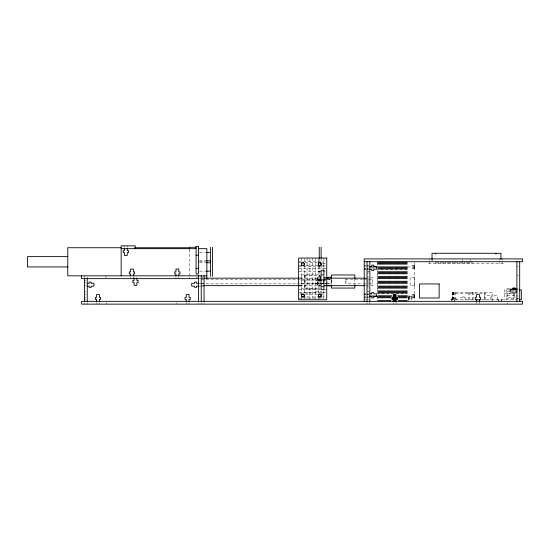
<?xml version="1.0" encoding="UTF-8"?>
<svg xmlns="http://www.w3.org/2000/svg" width="550" height="550" viewBox="0 0 550 550"><rect width="100%" height="100%" fill="white"/><g stroke="black" fill="none" stroke-linecap="round" stroke-linejoin="round"><path stroke-width="0.41" stroke-dasharray="2.75 2.06" d="M321.035 285.264L320.781 277.269L321.124 277.771M317.714 277.269L317.714 285.787L317.377 277.771L317.714 277.255L321.124 277.269M327.339 277.269L324.273 277.269L324.019 277.771L324.019 285.264M331.086 283.759L331.086 279.51M367.964 286.199L367.964 276.836M414.789 286.199L414.789 276.836M323.929 277.771L324.273 277.269M362.636 279.18L345.95 279.18L345.482 279.647L345.482 283.394L345.95 283.862L362.636 283.862M414.789 268.874L414.322 268.407L414.322 265.595L414.789 265.127M414.789 297.907L414.322 297.44L414.322 294.635L414.789 294.161M317.377 284.096L317.377 278.946M323.929 284.096L323.929 278.946M414.205 268.228L414.294 268.18A1.155 1.155 0 0 0 414.638 267.809L414.789 267.197L414.205 267.197M413.641 268.407L414.205 268.256L414.205 265.746M413.641 297.44L414.294 297.213A1.155 1.155 0 0 0 414.638 296.842L414.789 296.237L414.205 296.237M199.506 252.416L205.48 252.416M199.506 260.844L205.48 260.844M298.643 261.525L323.929 261.525M199.506 261.786L205.48 261.786M199.506 262.721L205.48 262.721M298.643 262.742L300.754 262.742M322.527 262.742L323.929 262.742M322.527 263.209L326.741 263.209M503.298 263.306L428.374 263.306L428.374 261.711M364.217 265.127L365.619 265.127M367.022 265.127L368.431 265.127M364.217 265.196L365.619 265.196M367.022 265.196L368.431 265.196M298.643 265.547L300.754 265.547M322.527 265.547L323.929 265.547M414.322 265.595L411.984 265.595L411.984 268.407L414.322 268.407M322.527 266.021L326.741 266.021M364.217 266.393L365.619 266.441M367.022 266.393L368.431 266.441M516.883 266.393L518.286 266.393M298.643 266.771L323.929 266.771M414.205 266.805L414.789 266.805L414.672 266.269A1.155 1.155 0 0 0 414.294 265.822L413.641 265.595M407.296 267.004L414.789 267.004M372.549 268.407L374.048 268.407M298.643 268.806L326.741 268.806M364.217 268.812L365.619 268.812M367.022 268.812L368.431 268.812M364.217 268.874L365.619 268.874M367.022 268.874L368.431 268.874M364.217 269.156L365.619 269.156M367.022 269.156L368.431 269.156M364.217 269.204L365.619 269.204M367.022 269.204L368.431 269.204M407.296 269.809L377.328 269.809L377.328 293.226L407.296 293.226M199.506 271.15L205.48 271.15M318.312 271.178L321.124 271.178M367.73 271.219L369.834 271.219M298.643 271.618L321.124 271.618M322.527 271.618L326.741 271.618M301.455 274.89L321.124 274.89L321.124 286.632M304.501 275.22L319.859 275.22M516.883 275.756L518.286 275.756M301.455 276.299L301.455 287.533M321.124 276.299L319.248 276.299L319.248 265.54M323.929 276.299L323.84 285.326M196.089 277.234L197.649 277.234M370.418 277.303L372.646 277.303L372.646 285.732L370.418 285.732M414.556 277.303L410.107 277.303L410.107 285.732L414.556 285.732M300.046 277.984L301.544 277.984M323.84 277.984L326.741 277.984M201.238 278.169L202.957 278.169M300.025 278.169L325.793 278.169M364.918 278.169L367.022 278.169M198.426 278.644L202.641 278.644M364.918 278.712L367.022 278.712M315.501 279.084L318.312 279.084M201.238 279.18L326.288 279.18M327.14 279.18L330.571 279.18M363.467 279.18L368.473 279.18M369.311 279.18L372.646 279.18M317.714 279.283L320.781 279.283M324.273 279.283L327.339 279.283M328.783 279.283L330.316 279.283M317.714 279.51L320.781 279.51M324.273 279.51L325.806 279.51M328.783 279.51L330.316 279.51M318.312 279.902L321.124 279.902M301.455 280.101L323.929 280.101M84.425 280.514L85.828 280.514M315.501 280.514L318.312 280.514M318.312 280.548L326.741 280.548M318.312 280.796L321.124 280.796M84.425 282.576L85.828 282.576M199.134 283.326L201.238 283.326M201.939 283.326L204.05 283.326M315.501 283.326L326.741 283.353M317.714 283.532L321.124 283.532M324.273 283.532L327.339 283.532M327.766 282.521L328.02 283.532L331.086 283.532M301.455 283.738L323.929 283.738M201.238 283.862L331.423 283.862M363.467 283.862L368.473 283.862M369.311 283.862L372.646 283.862M315.501 283.958L318.312 283.958M84.425 285.388L85.828 285.388M201.238 285.663L202.957 285.663M300.025 285.663L320.636 285.663M324.074 285.663L325.793 285.663M364.918 285.663L367.022 285.663M298.643 285.697L301.455 285.697M317.714 285.773L320.781 285.773M324.273 285.773L327.339 285.773M298.643 285.849L301.544 285.849M323.929 285.849L326.741 285.849M199.134 286.137L201.238 286.137M201.939 286.137L204.05 286.137M509.506 288.496L506.11 288.496L506.158 299.736M516.883 288.496L518.286 288.496M304.501 288.613L319.859 288.613M301.455 288.942L321.124 288.942M298.643 289.41L321.124 289.41L321.124 294.126M323.929 289.458L326.741 289.458M509.527 289.905L504.233 289.905L504.233 299.736M315.501 291.287L321.124 291.314M509.644 291.541L507.231 291.541L507.231 297.626L515.274 297.626M367.73 291.823L369.834 291.823M84.425 291.961L85.828 291.961M298.643 292.222L326.741 292.174M300.046 292.909L301.455 292.909M304.267 292.909L318.312 292.909M321.826 292.909L323.929 292.909M504.233 293.178L513.604 293.178L513.604 299.736M507.231 293.652L512.359 293.652M364.217 293.837L365.619 293.837M367.022 293.837L368.431 293.837M300.046 294.126L301.455 294.126L301.455 266.393M321.826 294.126L323.929 294.126M364.217 294.161L365.619 294.161M367.022 294.161L368.431 294.161M364.217 294.229L365.619 294.229M367.022 294.229L368.431 294.229M84.425 294.587L85.828 294.587M364.217 294.587L365.619 294.587M367.022 294.587L368.431 294.587M414.322 294.635L411.984 294.635L411.984 300.548M507.231 295.522L514.071 295.522L514.071 294.339M414.205 295.838L414.789 295.838L414.638 295.233A1.155 1.155 0 0 0 414.294 294.855L413.641 294.635M516.072 295.989L518.437 295.989M407.296 296.038L414.789 296.038M364.217 296.643L365.619 296.643M367.022 296.643L368.431 296.643M411.984 296.643L408.237 296.643L408.237 300.548M322.527 296.938L323.929 296.938M84.425 297.392L85.828 297.392M364.217 297.392L365.619 297.392M367.022 297.392L368.431 297.392M411.984 297.44L414.322 297.44M364.217 297.846L365.619 297.907M367.022 297.907L368.431 297.846M298.643 298.155L323.929 298.155M516.202 298.334L518.767 298.334M506.11 298.519L515.446 298.519M516.883 298.519L518.286 298.519M84.425 299.454L85.828 299.454M364.217 299.454L365.619 299.454M367.022 299.454L368.431 299.454M450.759 299.736L474.657 299.736M481.525 299.736L518.169 299.736M514.491 294.037L514.491 298.334M513.604 290.819L513.604 291.486M507.513 302.734L507.513 304.136M502.363 258.899L502.363 260.308M502.226 261.711L502.226 263.306M501.717 299.736L501.717 301.331M501.153 299.736L501.153 301.331M499.696 261.711L499.696 263.306M499.551 258.899L499.551 260.308M498.891 299.736L498.891 301.331M498.328 299.736L498.328 301.331M497.303 299.736L497.303 295.522L491.686 295.522L491.686 299.736M492.621 301.331L492.621 292.243L452.629 292.243L452.629 299.736M490.284 299.736L490.284 295.522L484.66 295.522L484.66 299.736M485.506 299.736L485.506 293.459L452.258 293.459L452.258 299.736M484.192 292.243L484.192 299.736M479.414 301.331L479.414 303.435M476.609 301.331L476.609 303.435M473.144 292.243L473.144 301.331M472.203 292.243L472.203 301.331M472.113 261.711L472.113 263.306M471.171 261.711L471.171 263.306M470.332 259.6L470.332 261.711M469.734 261.711L469.734 263.306M469.397 292.243L469.397 299.736M468.793 261.711L468.793 263.306M468.456 292.243L468.456 299.736M467.356 261.711L467.356 263.306M466.414 261.711L466.414 263.306M465.74 299.736L465.74 297.866L460.123 297.866L460.123 299.736M464.977 261.711L464.977 263.306M464.337 297.866L464.337 296.924L461.526 296.924L461.526 297.866M464.035 261.711L464.035 263.306M462.653 259.6L462.653 261.711M462.598 261.711L462.598 263.306M461.656 261.711L461.656 263.306M460.219 261.711L460.219 263.306M459.277 261.711L459.277 263.306M457.841 261.711L457.841 263.306M456.899 261.711L456.899 263.306M456.376 299.736L456.376 298.801L451.694 298.801L451.688 301.331M455.462 261.711L455.462 263.306M455.441 292.243L455.441 299.736M454.795 299.736L454.795 301.331M454.74 292.243L454.74 298.801M454.52 261.711L454.52 263.306M454.513 299.736L454.513 301.331M453.661 292.243L453.661 299.736M453.331 292.243L453.331 298.801M453.076 261.711L453.076 263.306M452.98 292.243L452.98 298.801M452.726 292.243L452.726 301.331M452.141 261.711L452.141 263.306M451.962 299.736L451.962 301.331M450.697 261.711L450.697 263.306M449.763 261.711L449.763 263.306M448.319 261.711L448.319 263.306M447.384 261.711L447.384 263.306M445.94 261.711L445.94 263.306M445.005 261.711L445.005 263.306M443.561 261.711L443.561 263.306M442.626 261.711L442.626 263.306M441.183 261.711L441.183 263.306M440.248 261.711L440.248 263.306M438.804 261.711L438.804 263.306M437.869 261.711L437.869 263.306M436.425 261.711L436.425 263.306M435.49 261.711L435.49 263.306M432.121 258.899L432.121 260.308M432.025 258.899L431.977 263.306M429.447 261.711L429.447 263.306M429.309 258.899L429.309 260.308M414.789 262.467L414.789 301.331M414.205 294.779L414.205 297.289M413.084 265.595L413.084 268.407M413.084 294.635L413.084 297.44M411.311 296.643L411.297 301.331M409.908 296.643L409.894 301.331M409.75 296.643L409.75 301.331M408.499 296.643L408.499 301.331M408.348 296.643L408.348 301.331M407.296 261.711L407.296 301.331M406.828 261.711L406.828 301.331M406.361 261.711L406.361 301.331M405.893 261.711L405.893 301.331M405.426 261.711L405.426 301.331M404.958 261.711L404.958 301.331M404.491 261.711L404.491 301.331M404.023 261.711L404.023 301.331M403.556 261.711L403.556 301.331M403.081 261.711L403.081 301.331M402.614 261.711L402.614 301.331M402.146 261.711L402.146 301.331M401.679 261.711L401.679 301.331M401.211 261.711L401.211 301.331M400.744 261.711L400.744 301.331M400.276 261.711L400.276 301.331M399.809 261.711L399.809 301.331M399.334 261.711L399.334 301.331M398.867 261.711L398.867 301.331M398.399 261.711L398.399 301.331M397.932 261.711L397.932 296.471M397.464 261.711L397.464 296.471M396.997 261.711L396.997 293.226M396.529 261.711L396.529 293.226M396.062 261.711L396.062 293.226M396.062 301.331L396.062 304.136M395.594 261.711L395.594 293.226M395.12 261.711L395.12 293.226M394.652 261.711L394.652 293.226M394.185 261.711L394.185 293.226M393.717 261.711L393.717 293.226M393.25 261.711L393.25 293.226M393.25 302.734L393.25 304.136M392.783 261.711L392.783 293.226M392.315 261.711L392.315 293.226M391.848 261.711L391.848 296.471M391.38 261.711L391.38 296.471M390.906 261.711L390.906 301.331M390.438 261.711L390.438 301.331M389.971 261.711L389.971 301.331M389.503 261.711L389.503 301.331M389.036 261.711L389.036 301.331M388.568 261.711L388.568 301.331M388.101 261.711L388.101 301.331M387.633 261.711L387.633 301.331M387.159 261.711L387.159 301.331M386.691 261.711L386.691 301.331M386.224 261.711L386.224 301.331M385.756 261.711L385.756 301.331M385.289 261.711L385.289 301.331M384.821 261.711L384.821 301.331M384.354 261.711L384.354 301.331M383.886 261.711L383.886 301.331M383.419 261.711L383.419 301.331M382.944 261.711L382.944 301.331M382.477 261.711L382.477 301.331M382.009 261.711L382.009 301.331M381.542 261.711L381.542 301.331M381.074 261.711L381.074 301.331M380.607 261.711L380.607 301.331M380.139 261.711L380.139 301.331M379.672 261.711L379.672 301.331M379.204 261.711L379.204 301.331M378.73 261.711L378.73 301.331M378.263 261.711L378.263 301.331M377.795 261.711L377.795 265.76M377.795 266.571L377.795 301.331M377.328 262.467L377.328 267.004M377.328 296.038L377.328 301.331M369.834 301.331L369.834 304.136M367.964 271.219L367.964 291.823M367.022 302.734L367.022 304.136M354.839 278.561L354.839 284.474M345.95 279.18L345.95 283.862M331.423 279.469L331.423 284.474M331.189 279.861L331.189 283.862M323.929 258.06L323.929 269.507M323.929 274.918L323.929 286.632M323.929 290.386L323.929 299.75M321.124 258.026L321.124 262.742M321.124 265.54L321.124 270.236M321.124 296.938L321.124 298.155M320.891 275.447L320.891 285.429M319.859 274.89L319.859 288.942M319.248 258.026L319.248 262.096M318.312 258.837L318.312 262.742L304.267 262.742L304.267 258.06M318.312 298.341L318.312 296.938L304.267 296.938L304.267 298.155M315.501 258.06L315.501 298.341M312.696 258.06L312.696 298.341M309.884 258.837L309.884 298.341M307.072 258.06L307.072 298.341M305.525 274.89L305.525 288.942M304.501 274.89L304.501 288.942M301.455 258.06L301.455 262.309M301.455 296.938L301.455 299.75M204.05 302.734L204.05 304.136M202.173 277.234L202.173 278.644M201.238 302.734L201.238 304.136M198.426 302.734L198.426 304.136M189.53 249.212L189.53 275.804M189.53 277.234L189.53 278.644M189.062 302.734L189.062 304.136M186.251 302.734L186.251 304.136M178.757 277.234L178.757 278.644M176.887 302.734L176.887 304.136M175.952 277.234L175.952 278.644M136.874 277.234L136.874 278.644M134.062 277.234L134.062 278.644M133.334 277.234L133.334 278.644M130.529 277.234L130.529 278.644M127.249 245.864L127.249 247.266M124.438 245.864L124.438 247.266M106.645 302.734L106.645 304.136M105.964 275.832L105.964 277.942M99.412 302.734L99.412 304.136M96.601 302.734L96.601 304.136M87.237 277.234L87.237 278.644M87.237 302.734L87.237 304.136M84.425 275.832L84.425 278.644M84.425 302.734L84.425 304.136M318.312 265.547L304.267 265.547L304.267 294.126L318.312 294.126L318.312 265.547"/><path stroke-width="0.82" d="M327.594 278.774L328.02 277.269L331.086 277.269L331.341 278.774M327.594 285.264L327.339 285.787M331.086 285.787L331.341 285.264M196.089 247.266L189.53 247.266L189.53 249.212M120.938 247.734L67.774 247.734L67.774 275.832L206.855 275.832M134.654 247.734L189.53 247.734M121.158 248.669L196.089 248.669M198.426 248.669L206.855 248.669L206.855 278.644M206.333 252.416L210.602 252.416M196.089 255.228L198.426 255.228M67.774 256.63L27.5 256.63L27.5 266.936L67.774 266.936M206.333 260.844L210.602 260.844M364.217 261.711L522.5 261.711L522.5 258.899L364.217 258.899L364.217 301.331M206.333 262.721L210.602 262.721M301.455 262.742L303.559 262.742M321.124 262.742L318.312 262.742L318.312 265.547M303.559 265.547L301.455 265.547L301.455 263.443M319.014 265.547L321.124 265.547L321.124 263.443M369.834 266.393L371.711 266.393L371.711 265.176L373.766 265.176L373.766 266.393L376.578 266.393L376.578 269.204L373.766 269.204L373.766 270.421L371.711 270.421L371.711 269.204L369.834 269.204M369.834 267.004L377.328 267.004M196.089 268.338L198.426 268.338M206.333 271.15L210.602 271.15M203.816 278.169L299.166 278.169M326.652 278.169L364.451 278.169M198.426 278.644L81.613 278.644L81.613 275.832M87.237 283.326L89.107 283.326L89.107 282.109L91.169 282.109L91.169 283.326L93.974 283.326L93.974 286.137L91.169 286.137L91.169 287.354L89.107 287.354L89.107 286.137L87.237 286.137M198.426 283.326L196.556 283.326L196.556 282.109L194.494 282.109L194.494 283.326L191.682 283.326L191.682 286.137L194.494 286.137L194.494 287.354L196.556 287.354L196.556 286.137L198.426 286.137M203.816 285.663L299.166 285.663M326.652 285.663L364.451 285.663M327.766 285.264L328.02 285.773L331.086 285.773M512.902 288.496L515.446 288.496M516.883 289.156L515.006 289.156L515.006 287.932L512.944 287.932L512.944 289.156L510.139 289.156L510.139 291.961L512.944 291.961L512.944 293.178L515.006 293.178L515.006 291.961L516.883 291.961M513.604 289.431L516.883 289.431M510.194 289.905L517.117 289.905M519.64 289.905L521.331 289.905L521.331 299.736L519.75 299.736M369.834 293.837L371.711 293.837L371.711 292.621L373.766 292.621L373.766 293.837L376.578 293.837L376.578 296.643L373.766 296.643L373.766 297.866L371.711 297.866L371.711 296.643L369.834 296.643M301.455 294.126L303.559 294.126M319.014 294.126L321.124 294.126M369.834 296.038L377.328 296.038M303.559 296.938L301.455 296.938L301.455 294.827M319.014 296.938L321.124 296.938L321.124 294.827M393.25 297.392L392.033 297.392L392.033 299.454L393.25 299.454M396.062 297.392L397.279 297.392L397.279 299.454L396.062 299.454M475.681 299.736L479.916 299.736M327.339 277.269L327.766 278.774M519.688 261.711L519.688 301.331M516.883 261.711L516.883 301.331M500.961 259.181L500.961 253.282L432.025 253.282L432.025 259.181M495.969 253.282L495.969 254.127M479.414 301.331L479.414 299.454L480.631 299.454L480.631 297.392L479.414 297.392L479.414 294.587L476.609 294.587L476.499 297.392L475.283 297.392L475.283 299.454L476.499 299.454L476.499 301.331M435.703 253.282L435.703 254.127M396.997 297.275L396.997 299.709M396.529 297.275L396.529 299.709M396.062 301.331L396.062 294.587L393.25 294.587L393.25 301.331M395.594 294.848L395.594 301.331M395.12 294.848L395.12 301.331M394.652 294.848L394.652 301.331M394.185 294.848L394.185 301.331M393.717 294.848L393.717 301.331M392.783 297.275L392.783 299.709M392.315 297.275L392.315 299.709M369.834 261.711L369.834 301.331M367.022 261.711L367.022 301.331M354.839 278.561L354.839 274.972L331.423 274.972L331.423 278.871M354.839 285.113L354.839 288.062L331.423 288.062L331.423 285.113M327.676 277.771L327.676 278.871M321.124 247.266L321.124 258.026M319.248 247.266L319.248 258.321M318.312 294.827L318.312 296.938M304.267 263.443L304.267 265.547M304.267 294.827L304.267 296.938M212.479 247.266L212.479 276.299M210.602 247.266L210.602 276.299M204.05 275.832L204.05 301.331M201.238 275.832L201.238 301.331M198.426 275.832L198.426 301.331M189.062 301.331L189.062 299.454L190.279 299.454L190.279 297.392L189.062 297.392L189.062 294.587L186.251 294.587L186.251 297.392L185.034 297.392L185.034 299.454L186.251 299.454L186.251 301.331M178.757 275.832L178.757 273.962L179.981 273.962L179.981 271.899L178.757 271.899L178.757 269.087L175.952 269.087L175.952 271.899L174.735 271.899L174.735 273.962L175.952 273.962L175.952 275.832M136.874 278.644L136.874 280.514L138.091 280.514L138.091 282.576L136.874 282.576L136.874 285.388L134.062 285.388L134.062 282.576L132.846 282.576L132.846 280.514L134.062 280.514L134.062 278.644M135.211 248.669L135.211 245.864L121.158 245.864L121.158 275.832M133.334 275.832L133.334 273.962L134.551 273.962L134.551 271.899L133.334 271.899L133.334 269.087L130.529 269.087L130.529 271.899L129.305 271.899L129.305 273.962L130.529 273.962L130.529 275.832M127.249 248.669L127.249 250.546L128.466 250.546L128.466 252.608L127.249 252.608L127.249 255.413L124.438 255.413L124.438 252.608L123.221 252.608L123.221 250.546L124.438 250.546L124.438 248.669M99.412 301.331L99.412 299.454L100.629 299.454L100.629 297.392L99.412 297.392L99.412 294.587L96.601 294.587L96.601 297.392L95.384 297.392L95.384 299.454L96.601 299.454L96.601 301.331M87.237 278.644L87.237 301.331M84.425 278.644L84.425 301.331M198.426 246.331L196.089 246.331L196.089 274.003L198.426 273.962L198.426 246.331M326.741 258.06L298.643 258.06L298.643 299.75L326.741 299.75L326.741 258.06M323.929 270.236L321.124 270.236L321.124 274.918L323.929 274.918L323.929 270.236M439.141 283.951L419.471 283.951L419.471 297.997L439.141 297.997L439.141 283.951M323.929 286.632L321.124 286.632L321.124 289.444L323.929 289.444L323.929 286.632M522.5 301.331L81.613 301.331L81.613 304.136L522.5 304.136L522.5 301.331M302.156 265.361A1.403 1.403 0 0 0 304.267 264.144A1.403 1.403 0 0 0 302.156 262.928A1.403 1.403 0 0 0 302.156 265.361M302.156 296.746A1.403 1.403 0 0 0 304.267 295.536A1.403 1.403 0 0 0 302.156 294.319A1.403 1.403 0 0 0 302.156 296.746M319.014 265.361A1.403 1.403 0 0 0 321.124 264.144A1.403 1.403 0 0 0 319.014 262.928A1.403 1.403 0 0 0 319.014 265.361M319.014 296.746A1.403 1.403 0 0 0 321.124 295.536A1.403 1.403 0 0 0 319.014 294.319A1.403 1.403 0 0 0 319.014 296.746"/></g></svg>
